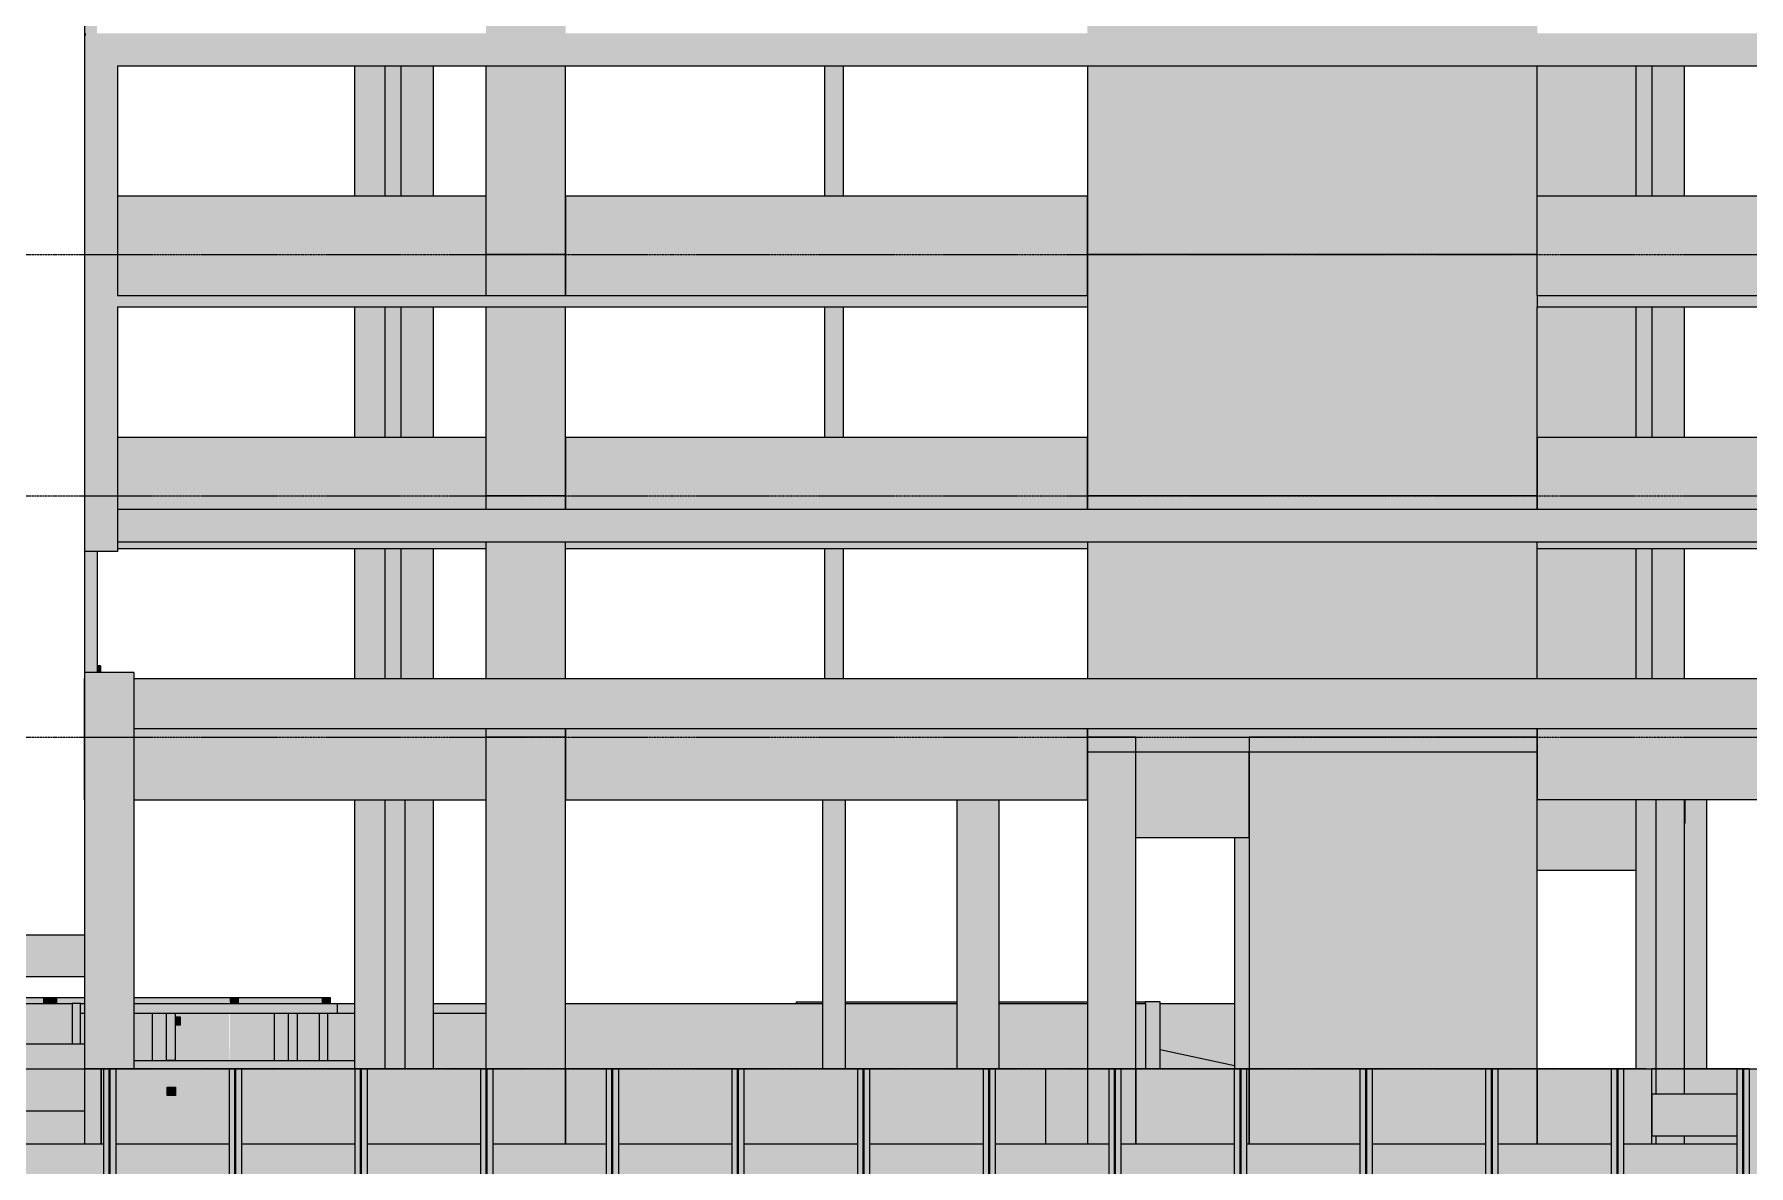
# Model space of a CAD drawing. Header units: centimetres. Extents: x -1984 to 34419, y -3196 to 88064.
# Drawn here: x 28343 to 30389, y 79394 to 80745 of the extents above; entities that cross this region are included whole.
import ezdxf

# ---------------------------------------------------------------- set-up
doc = ezdxf.new("R2010")
doc.units = ezdxf.units.CM
doc.linetypes.add('Centro', pattern=[3.175, 0.635, -0.47625, 1.5875, -0.47625])
doc.linetypes.add('Traço', pattern=[0.635, 0.3175, -0.3175])
for name, color, linetype, lineweight in [('A-FLOR', 7, 'Continuous', 25), ('A-FLOR-LEVL', 7, 'Continuous', 9), ('A-GENM', 7, 'Continuous', 25), ('S-BEAM', 7, 'Continuous', 25), ('S-COLS', 7, 'Continuous', 25), ('S-FNDN', 7, 'Continuous', 25)]:
    doc.layers.add(name, color=color, linetype=linetype, lineweight=lineweight)

# ---------------------------------------------------------------- blocks, each defined once
blk = doc.blocks.new('Estaca W Gerdau - W250X32_7-3763720-CT F 002 - CRT ESQ')
at = {"layer": 'S-FNDN', "linetype": 'Traço', "lineweight": 9, "true_color": 0xa4b9db}
blk.add_hatch(color=9, dxfattribs=at).paths.add_polyline_path([(-1880.1, 79120), (-1871.6, 79120), (-1871.6, 79510), (-1886.2, 79510), (-1886.2, 79120)], flags=0)
at = {"layer": 'S-FNDN', "lineweight": 9}
for p, q in [((-1886.2, 79510), (-1886.2, 79120)), ((-1871.6, 79510), (-1886.2, 79510)), ((-1879.3, 79120), (-1879.3, 79510)), ((-1878.5, 79510), (-1878.5, 79120)), ((-1871.6, 79510), (-1871.6, 79120)), ((-1871.6, 79120), (-1886.2, 79120))]:
    blk.add_line(p, q, dxfattribs=at)
blk = doc.blocks.new('PED_FURO_RETANGULAR_R04_2020 - 10x10x32-3497891-CT F 002 - CRT ESQ')
at = {"layer": 'A-GENM', "lineweight": 9}
for p, q in [((-1660.4, 79478), (-1650.4, 79488)), ((-1650.4, 79478), (-1660.4, 79488))]:
    blk.add_line(p, q, dxfattribs=at)

msp = doc.modelspace()

# ---------------------------------------------------------------- hatches: boundary and pattern name
at = {"layer": 'A-FLOR', "true_color": 0xc0c0c0}
for points in [[(28916.65, 80419), (29599.84, 80419), (29599.84, 80433), (28442.07, 80433), (28442.07, 80419), (28881.81, 80419)], [(30136.83, 80419), (31111.58, 80419), (31111.58, 80433), (30136.83, 80433), (30136.83, 80424.41)], [(29775.31, 79510), (29775.27, 79513.64), (29686.53, 79532.84), (29686.53, 79510), (29775.27, 79510)]]:
    msp.add_hatch(color=9, dxfattribs=at).paths.add_polyline_path(points, flags=0)
h = msp.add_hatch(color=9, dxfattribs=at)
h.paths.add_polyline_path([(28503.08, 79576), (28703.94, 79576.28), (28703.94, 79588), (28461.57, 79587.98), (28461.57, 79576), (28498.88, 79576)], flags=0)
h.paths.add_polyline_path([(28402.56, 79576), (28402.56, 79588), (28397.76, 79587.67), (28397.76, 79576), (28399.69, 79576)], flags=0)
h = msp.add_hatch(color=9, dxfattribs=at)
h.paths.add_polyline_path([(28856.14, 79576), (28881.81, 79576), (28881.81, 79588), (28818.81, 79588), (28818.81, 79576)], flags=0)
h.paths.add_polyline_path([(28703.97, 79576), (28725.31, 79576), (28725.31, 79588), (28703.97, 79588), (28703.97, 79576.28)], flags=0)
at = {"layer": 'S-BEAM', "true_color": 0xc0c0c0}
for points in [[(31087.9, 80707), (31111.58, 80707), (31111.58, 80743.5), (31151.08, 80743.46), (31151.08, 80746), (28403.32, 80746), (28403.32, 80743.5), (28442.07, 80743.5), (28442.07, 80707), (30984.51, 80707)], [(28709.87, 80433), (28881.81, 80433), (28881.81, 80552), (28442.07, 80552), (28442.07, 80433), (28503.08, 80433)], [(28976.81, 80433), (29599.84, 80433), (29599.84, 80552), (28976.81, 80552), (28976.81, 80502.92)], [(30136.83, 80433), (30605.58, 80433), (30605.58, 80552), (30136.83, 80552), (30136.83, 80482)], [(28800.56, 80178), (28881.81, 80178), (28881.81, 80264), (28442.07, 80264), (28442.07, 80178), (28761.56, 80178)], [(29599.84, 80178), (29599.84, 80264), (28976.81, 80264), (28976.81, 80178), (29583.74, 80178)], [(30260.76, 80178), (30605.58, 80178), (30605.58, 80264), (30136.83, 80264), (30136.83, 80178), (30254.56, 80178)], [(29950.58, 80139), (31111.58, 80139), (31111.58, 80178), (28442.07, 80178), (28442.07, 80139), (29847.19, 80139)], [(28813.26, 80131), (28881.81, 80131), (28881.81, 80139), (28442.07, 80139), (28442.07, 80131), (28780.06, 80131)], [(29599.84, 80131), (29599.84, 80139), (28976.81, 80139), (28976.81, 80131), (29537.01, 80131)], [(30605.58, 80131), (30605.58, 80139), (30136.83, 80139), (30136.83, 80131), (30570.94, 80131)], [(30364.15, 79916), (30570.58, 79916), (30570.58, 79976), (28461.57, 79976), (28461.57, 79916), (30312.46, 79916)], [(28709.87, 79831), (28881.81, 79831), (28881.81, 79916), (28461.57, 79916), (28461.57, 79831), (28503.08, 79831)], [(29330.22, 79831), (29599.84, 79831), (29599.84, 79916), (28976.81, 79916), (28976.81, 79831), (29123.44, 79831)], [(30364.15, 79831), (30570.58, 79831), (30570.58, 79916), (30136.83, 79916), (30136.83, 79831), (30313.57, 79831)], [(29743.8, 79786), (29793.09, 79786), (29793.09, 79888), (29657.57, 79888), (29657.57, 79786)], [(28402.56, 79831), (28402.57, 79831.02), (28402.56, 79841.04)], [(30254.56, 79747), (30254.56, 79831), (30136.83, 79831), (30136.83, 79747), (30207.54, 79747)], [(30313.57, 79803), (30313.57, 79831), (30312.31, 79831), (30312.46, 79803)], [(28192.9, 79620), (28402.56, 79620.41), (28402.56, 79670), (27806.62, 79670), (27806.62, 79620), (28141.2, 79620)], [(28296.29, 79588), (28353.06, 79588), (28353.06, 79595), (28288.26, 79595), (28288.26, 79588)], [(28353.06, 79588), (28369.14, 79588), (28369.14, 79595), (28353.06, 79595), (28353.06, 79591.67)], [(28397.76, 79540), (28397.76, 79588), (28387.63, 79588), (28387.79, 79540), (28392.52, 79540)], [(28580.8, 79588), (28585.82, 79588), (28585.82, 79595), (28575.7, 79595), (28576.12, 79588), (28580.62, 79588)], [(28685.66, 79588), (28685.66, 79595), (28585.82, 79595), (28585.82, 79588), (28683.14, 79588)], [(28685.66, 79588), (28695.78, 79588), (28695.78, 79595), (28685.66, 79595), (28685.66, 79592.3)], [(29594.82, 79510), (29599.84, 79510), (29599.84, 79588), (29592.67, 79588), (29592.67, 79510)], [(29657.57, 79510), (29669.43, 79510), (29669.43, 79588), (29657.57, 79588), (29657.57, 79510)], [(29685.03, 79510), (29686.53, 79510), (29686.53, 79590), (29668.77, 79590), (29668.77, 79588), (29669.43, 79588), (29669.43, 79510)], [(29775.31, 79513.63), (29775.31, 79588), (29686.53, 79588), (29686.53, 79532.84), (29775.27, 79513.64)], [(28516.67, 79562), (28516.67, 79572), (28511.34, 79572), (28511.34, 79562)], [(28687.33, 79520), (28692.88, 79520), (28692.88, 79576), (28682.65, 79576), (28682.65, 79520), (28686.15, 79520)], [(28708.83, 79520), (28725.31, 79520), (28725.31, 79576), (28692.88, 79576), (28692.88, 79520)], [(28818.81, 79510), (28881.81, 79510), (28881.81, 79576), (28818.81, 79576), (28818.81, 79512.82)], [(28725.27, 79510), (28725.31, 79510), (28725.27, 79520), (28461.57, 79519.7), (28461.57, 79510), (28709.87, 79510)], [(28511.07, 79478), (28511.07, 79488), (28501.07, 79488), (28501.07, 79478), (28503.08, 79478)]]:
    msp.add_hatch(color=9, dxfattribs=at).paths.add_polyline_path(points, flags=0)
h = msp.add_hatch(color=9, dxfattribs=at)
h.paths.add_polyline_path([(27053.7, 79442), (27682.83, 79442), (27682.83, 79450), (27667.83, 79450), (27667.61, 79588), (27053.7, 79588)], flags=0)
h.paths.add_polyline_path([(27863.2, 79442), (27933.95, 79442), (27933.95, 79450), (27863.2, 79450), (27863.2, 79443.91)], flags=0)
h.paths.add_polyline_path([(28075.62, 79442), (28145.66, 79442), (28145.66, 79450), (28075.62, 79450), (28075.62, 79443.91)], flags=0)
h.paths.add_polyline_path([(27721.52, 79442), (27721.52, 79450), (27719.86, 79450), (27719.86, 79442)], flags=0)
h.paths.add_polyline_path([(28348.04, 79540), (28387.63, 79540), (28387.63, 79588), (28278.46, 79588), (28278.46, 79540), (28347.99, 79540)], flags=0)
h = msp.add_hatch(color=9, dxfattribs=at)
h.paths.add_polyline_path([(28461.57, 79520), (28483.85, 79520), (28483.85, 79576), (28461.57, 79576), (28461.57, 79532.16)], flags=0)
h.paths.add_polyline_path([(28510.58, 79520), (28575.7, 79520), (28575.36, 79576), (28510.58, 79576), (28510.58, 79532.16)], flags=0)
h.paths.add_polyline_path([(28402.21, 79540), (28402.56, 79540), (28402.56, 79576), (28397.76, 79575.73), (28397.76, 79540), (28399.69, 79540)], flags=0)
h.paths.add_polyline_path([(28516.67, 79562), (28511.34, 79562), (28511.67, 79572), (28516.67, 79572)], flags=0)
h.paths.add_polyline_path([(28540.13, 79588), (28575.7, 79588), (28575.7, 79595), (28461.57, 79595), (28461.57, 79588), (28503.08, 79588)], flags=0)
h.paths.add_polyline_path([(28399.69, 79588), (28402.56, 79588), (28402.56, 79595), (28369.14, 79595), (28369.14, 79588), (28397.76, 79588)], flags=0)
h = msp.add_hatch(color=9, dxfattribs=at)
h.paths.add_polyline_path([(28976.81, 79510), (29283.56, 79510), (29283.56, 79588), (28976.81, 79588), (28976.81, 79519.79)], flags=0)
h.paths.add_polyline_path([(29592.67, 79510), (29592.67, 79588), (29494.06, 79588), (29494.06, 79510), (29588.71, 79510)], flags=0)
h.paths.add_polyline_path([(29444.06, 79510), (29444.06, 79588), (29310.56, 79588), (29310.56, 79510), (29433.62, 79510)], flags=0)
h = msp.add_hatch(color=9, dxfattribs=at)
h.paths.add_polyline_path([(29537.01, 79588), (29599.84, 79588), (29599.84, 79590), (29494.06, 79590), (29494.06, 79588), (29500.03, 79588)], flags=0)
h.paths.add_polyline_path([(29252.68, 79588), (29283.56, 79588), (29283.56, 79590), (29252.57, 79590), (29252.57, 79588)], flags=0)
h.paths.add_polyline_path([(29666.76, 79588), (29668.77, 79588), (29668.77, 79590), (29657.57, 79589.89), (29657.57, 79588)], flags=0)
h.paths.add_polyline_path([(29310.56, 79588), (29444.06, 79588.23), (29444.06, 79590), (29310.56, 79590), (29310.56, 79589.47)], flags=0)
h = msp.add_hatch(color=9, dxfattribs=at)
h.paths.add_polyline_path([(28576.12, 79520), (28629.53, 79520), (28629.53, 79576), (28576.12, 79576), (28576.12, 79532.16)], flags=0)
h.paths.add_polyline_path([(28658.17, 79520), (28682.65, 79520), (28682.65, 79576), (28656.26, 79576), (28656.26, 79520)], flags=0)
h = msp.add_hatch(color=9, dxfattribs=at)
h.paths.add_polyline_path([(28289.87, 79420), (28402.56, 79420), (28402.56, 79460), (28289.87, 79460), (28289.87, 79443.91)], flags=0)
h.paths.add_polyline_path([(28282.16, 79510), (28402.57, 79510), (28402.57, 79540), (28277.71, 79540), (28277.71, 79510), (28281.88, 79510)], flags=0)
h = msp.add_hatch(color=9, dxfattribs=at)
h.paths.add_polyline_path([(28242.57, 79460), (28275.27, 79460), (28275.27, 79510), (28242.57, 79510), (28242.57, 79488.03)], flags=0)
h.paths.add_polyline_path([(28296.29, 79460), (28402.57, 79460), (28402.57, 79510), (28289.87, 79510), (28289.87, 79460)], flags=0)
h = msp.add_hatch(color=9, dxfattribs=at)
h.paths.add_polyline_path([(28482.57, 79080), (28767.62, 79080), (28767.62, 79120), (28482.57, 79120), (28482.57, 79090.9)], flags=0)
h.paths.add_polyline_path([(28425.27, 79420), (28425.27, 79510), (28422.57, 79510), (28422.57, 79420)], flags=0)
h.paths.add_polyline_path([(28575.27, 79420), (28575.27, 79510), (28439.87, 79510), (28439.87, 79420), (28552.63, 79420)], flags=0)
h.paths.add_polyline_path([(28813.26, 79420), (28875.27, 79420), (28875.27, 79510), (28739.87, 79510), (28739.87, 79420), (28761.56, 79420)], flags=0)
h.paths.add_polyline_path([(28606.47, 79420), (28725.27, 79420), (28725.27, 79510), (28589.87, 79510), (28589.87, 79420)], flags=0)
h.paths.add_polyline_path([(28501.07, 79478), (28501.07, 79488), (28511.07, 79488), (28511.07, 79478), (28503.08, 79478)], flags=0)
h = msp.add_hatch(color=9, dxfattribs=at)
h.paths.add_polyline_path([(29380.36, 79080), (29576.1, 79080), (29576.1, 79120), (29092.51, 79120), (29092.51, 79080), (29330.22, 79080)], flags=0)
h.paths.add_polyline_path([(29025.27, 79120), (29025.27, 79120), (29020.04, 79120)], flags=0)
h.paths.add_polyline_path([(29123.44, 79420), (29175.27, 79420), (29175.13, 79510), (29039.87, 79510), (29039.87, 79420)], flags=0)
h.paths.add_polyline_path([(29189.87, 79420), (29325.27, 79420), (29325.27, 79510), (29189.87, 79510), (29189.87, 79443.91)], flags=0)
h.paths.add_polyline_path([(29025.27, 79420), (29025.27, 79510), (28976.81, 79510), (28976.81, 79420), (29020.04, 79420)], flags=0)
h.paths.add_polyline_path([(29549.87, 79420), (29549.87, 79510), (29489.87, 79510), (29489.87, 79420), (29537.01, 79420)], flags=0)
h.paths.add_polyline_path([(29475.27, 79420), (29475.27, 79510), (29339.87, 79510), (29339.87, 79420), (29444.33, 79420)], flags=0)
h = msp.add_hatch(color=9, dxfattribs=at)
h.paths.add_polyline_path([(29706.1, 79080), (29783.04, 79080), (29782.87, 79120), (29706.1, 79120), (29706.1, 79090.9)], flags=0)
h.paths.add_polyline_path([(29789.87, 79420), (29793.09, 79420), (29793.09, 79510), (29789.87, 79510), (29789.87, 79443.91)], flags=0)
h.paths.add_polyline_path([(29773.01, 79420), (29775.27, 79420), (29775.27, 79510), (29657.57, 79510), (29657.57, 79420), (29743.8, 79420)], flags=0)
h = msp.add_hatch(color=9, dxfattribs=at)
h.paths.add_polyline_path([(30266.56, 79080), (30266.56, 79120), (30227.04, 79120), (30227.04, 79080), (30260.76, 79080)], flags=0)
h.paths.add_polyline_path([(30136.83, 79420), (30225.27, 79420), (30225.27, 79510), (30136.83, 79510), (30136.83, 79443.91)], flags=0)
h.paths.add_polyline_path([(30266.56, 79420), (30266.56, 79510), (30239.87, 79510), (30239.87, 79420), (30260.76, 79420)], flags=0)
h = msp.add_hatch(color=9, dxfattribs=at)
h.paths.add_polyline_path([(30273.57, 79080), (30273.56, 79120), (30266.56, 79120), (30266.56, 79080), (30272.3, 79080)], flags=0)
h.paths.add_polyline_path([(30273.56, 79420), (30273.57, 79420), (30273.56, 79510), (30266.56, 79510), (30266.56, 79420), (30273.37, 79420)], flags=0)
h = msp.add_hatch(color=9, dxfattribs=at)
h.paths.add_polyline_path([(30336.56, 79080), (30466.7, 79080), (30466.7, 79120), (30494.7, 79120), (30494.7, 79430), (30389.87, 79430), (30389.87, 79120), (30336.56, 79120), (30336.56, 79090.9)], flags=0)
h.paths.add_polyline_path([(30347.93, 79420), (30375.27, 79420), (30375.27, 79430), (30312.31, 79430), (30312.31, 79420), (30317.53, 79420)], flags=0)
h.paths.add_polyline_path([(30314.05, 79480), (30375.27, 79480), (30375.27, 79510), (30312.31, 79509.85), (30312.46, 79480)], flags=0)
h.paths.add_polyline_path([(30492.54, 79480), (30494.7, 79480), (30494.7, 79510), (30389.87, 79510), (30390.09, 79480), (30467.55, 79480)], flags=0)
h = msp.add_hatch(color=9, dxfattribs=at)
h.paths.add_polyline_path([(30375.27, 79430), (30375.27, 79480), (30273.57, 79480), (30273.57, 79430), (30364.15, 79430)], flags=0)
h.paths.add_polyline_path([(30488.96, 79430), (30547.58, 79430), (30547.58, 79480), (30389.87, 79480), (30390.09, 79430), (30467.55, 79430)], flags=0)
h = msp.add_hatch(color=9, dxfattribs=at)
h.paths.add_polyline_path([(28275.05, 79120), (28275.27, 79120), (28275.05, 79179.15)], flags=0)
h.paths.add_polyline_path([(28289.87, 79120), (28425.27, 79120), (28425.27, 79420), (28289.87, 79420), (28289.87, 79179.15)], flags=0)
h.paths.add_polyline_path([(29433.62, 79120), (29475.27, 79120), (29475.27, 79420), (29339.87, 79420), (29339.87, 79120)], flags=0)
h.paths.add_polyline_path([(29489.87, 79120), (29625.27, 79120), (29625.27, 79420), (29489.87, 79420), (29489.87, 79179.15)], flags=0)
h.paths.add_polyline_path([(29325.27, 79120), (29325.27, 79420), (29189.87, 79420), (29189.87, 79120), (29304.38, 79120)], flags=0)
h.paths.add_polyline_path([(30375.27, 79120), (30375.27, 79420), (30239.87, 79420), (30239.87, 79120), (30364.15, 79120)], flags=0)
h.paths.add_polyline_path([(28439.87, 79120), (28575.27, 79120), (28575.27, 79420), (28439.87, 79420), (28439.87, 79135.03)], flags=0)
h.paths.add_polyline_path([(29175.27, 79120), (29175.27, 79420), (29039.87, 79420), (29039.87, 79120), (29175.13, 79120)], flags=0)
h.paths.add_polyline_path([(28589.87, 79120), (28725.27, 79120), (28725.27, 79420), (28589.87, 79420), (28589.87, 79355.65)], flags=0)
h.paths.add_polyline_path([(30225.27, 79120), (30225.27, 79420), (30089.87, 79420), (30089.87, 79120), (30157.37, 79120)], flags=0)
h.paths.add_polyline_path([(30075.27, 79120), (30075.27, 79420), (29939.87, 79420), (29939.87, 79120), (30053.97, 79120)], flags=0)
h.paths.add_polyline_path([(28739.87, 79120), (28875.27, 79120), (28875.27, 79420), (28739.87, 79420), (28739.87, 79179.15)], flags=0)
h.paths.add_polyline_path([(28889.87, 79120), (29025.27, 79120), (29025.27, 79420), (28889.87, 79420), (28889.87, 79135.03)], flags=0)
h.paths.add_polyline_path([(29639.87, 79120), (29775.27, 79120), (29775.27, 79420), (29639.87, 79420), (29639.87, 79179.15)], flags=0)
h.paths.add_polyline_path([(29789.87, 79120), (29925.27, 79120), (29925.27, 79420), (29789.87, 79420), (29789.87, 79179.15)], flags=0)
at = {"layer": 'S-COLS', "true_color": 0xff8040}
for points in [[(28403.32, 80743.5), (28403.32, 80746), (28417.57, 80746), (28417.57, 80788), (28402.57, 80788), (28402.57, 80743.5)], [(28725.31, 80552), (28761.06, 80552), (28761.06, 80707), (28725.31, 80707), (28725.31, 80591.17)], [(28780.06, 80552), (28780.06, 80707), (28761.06, 80707), (28761.06, 80552), (28766.54, 80552)], [(28792.12, 80552), (28818.81, 80552), (28818.81, 80707), (28780.06, 80707), (28780.06, 80552), (28789.79, 80552)], [(29286.06, 80552), (29308.06, 80552), (29308.06, 80707), (29286.06, 80707), (29286.06, 80591.17)], [(30242.67, 80552), (30254.56, 80552), (30254.56, 80707), (30136.83, 80707), (30136.83, 80552), (30204.81, 80552)], [(30273.56, 80552), (30273.56, 80707), (30254.56, 80707), (30254.56, 80552), (30269.07, 80552)], [(30312.3, 80552), (30312.3, 80707), (30273.56, 80707), (30273.56, 80552)]]:
    msp.add_hatch(color=11, dxfattribs=at).paths.add_polyline_path(points, flags=0)
h = msp.add_hatch(color=11, dxfattribs=at)
h.paths.add_polyline_path([(28968.35, 80482), (28976.81, 80482), (28976.81, 80707), (28881.81, 80707), (28881.81, 80482), (28916.65, 80482)], flags=0)
h.paths.add_polyline_path([(28916.65, 80746), (28976.81, 80746), (28976.81, 80788), (28881.81, 80788), (28881.81, 80746)], flags=0)
h = msp.add_hatch(color=11, dxfattribs=at)
h.paths.add_polyline_path([(29599.84, 80482), (30136.83, 80482), (30136.83, 80707), (29599.84, 80707), (29599.84, 80502.92)], flags=0)
h.paths.add_polyline_path([(29950.58, 80746), (30136.83, 80746), (30136.83, 80788), (29599.84, 80788), (29599.84, 80746), (29858.39, 80746)], flags=0)
at = {"layer": 'S-COLS', "true_color": 0xc0c0c0}
for points in [[(28417.57, 80127.5), (28442.07, 80127.5), (28442.07, 80743.5), (28402.57, 80743.5), (28402.57, 80127.5)], [(28725.31, 80264), (28761.06, 80264), (28761.06, 80419), (28725.31, 80419), (28725.31, 80277.96)], [(28769.76, 80264), (28780.06, 80264), (28780.06, 80419), (28761.06, 80419), (28761.06, 80264), (28766.98, 80264)], [(28800.56, 80264), (28818.81, 80264), (28818.81, 80419), (28780.06, 80419), (28780.06, 80264)], [(29287.56, 80264), (29308.06, 80264), (29308.06, 80419), (29286.06, 80419), (29286.06, 80264)], [(30136.83, 80264), (30254.56, 80264), (30254.56, 80419), (30136.83, 80419), (30136.83, 80349.9)], [(30273.56, 80264), (30273.56, 80419), (30254.56, 80419), (30254.56, 80264), (30268.78, 80264)], [(30273.56, 80264), (30312.3, 80264), (30312.3, 80419), (30273.56, 80419), (30273.56, 80414.67)], [(28725.31, 79976), (28761.06, 79976), (28761.06, 80131), (28725.31, 80131), (28725.31, 80061.67)], [(28761.06, 79976), (28780.06, 79976), (28780.06, 80131), (28761.06, 80131), (28761.06, 79986.86)], [(28780.06, 79976), (28818.81, 79976), (28818.81, 80131), (28780.06, 80131), (28780.06, 80061.67)], [(29286.06, 79976), (29308.06, 79976), (29308.06, 80131), (29286.06, 80131), (29286.06, 80061.67)], [(30254.56, 79976), (30254.56, 80131), (30136.83, 80131), (30136.83, 79976), (30248.44, 79976)], [(30268.78, 79976), (30273.56, 79976), (30273.56, 80131), (30254.56, 80131), (30254.56, 79976), (30260.76, 79976)], [(30308.09, 79976), (30312.3, 79976), (30312.3, 80131), (30273.56, 80131), (30273.56, 79976), (30291.33, 79976)], [(28417.09, 79983), (28417.57, 79983), (28417.57, 80127.5), (28402.57, 80127.5), (28402.57, 79983)], [(28402.57, 79510), (28461.57, 79510), (28461.57, 79983), (28402.57, 79983), (28402.57, 79532.16)], [(28882.26, 79510), (28976.81, 79510), (28976.81, 79906), (28881.81, 79906), (28882.16, 79510)], [(29599.84, 79510), (29657.57, 79510), (29657.57, 79888), (29653.43, 79906), (29599.84, 79906), (29599.84, 79532.16)], [(30082.16, 79510), (30136.83, 79510), (30136.83, 79906), (29813.31, 79906), (29793.09, 79888), (29793.09, 79510), (30081.88, 79510)], [(28732.26, 79510), (28761.06, 79510), (28761.06, 79831), (28725.31, 79831), (28725.31, 79510), (28732.16, 79510)], [(28761.56, 79510), (28785.06, 79510), (28785.06, 79831), (28761.06, 79831), (28761.06, 79510)], [(28787.41, 79510), (28818.81, 79510), (28818.81, 79831), (28785.06, 79831), (28785.06, 79510)], [(29285.06, 79510), (29310.56, 79510), (29310.56, 79831), (29283.56, 79831), (29283.56, 79510)], [(29489.87, 79510), (29494.06, 79510), (29494.06, 79831), (29444.06, 79831), (29444.06, 79510), (29485.31, 79510)], [(30254.56, 79510), (30278.56, 79510), (30278.56, 79831), (30254.56, 79831), (30254.56, 79532.16)], [(30278.56, 79480), (30312.31, 79480), (30312.31, 79831), (30278.56, 79831), (30278.56, 79488.03)], [(30339.02, 79510), (30339.02, 79831), (30313.57, 79831), (30313.57, 79803), (30312.31, 79803), (30312.46, 79510), (30334.94, 79510)], [(29783.64, 79510), (29793.09, 79510), (29793.09, 79786), (29775.31, 79786), (29775.31, 79510), (29783.26, 79510)], [(28499.93, 79520), (28499.93, 79576), (28483.85, 79576), (28483.85, 79520)], [(28503.08, 79520), (28510.58, 79520), (28510.58, 79576), (28499.93, 79576), (28499.93, 79520), (28500.43, 79520)], [(28629.53, 79520), (28645.61, 79520), (28645.61, 79576), (28629.53, 79576), (28629.53, 79532.16)], [(28656.26, 79520), (28656.26, 79576), (28645.61, 79576), (28645.61, 79520)], [(28422.57, 79420), (28422.57, 79510), (28402.57, 79510), (28402.57, 79420), (28421.56, 79420)], [(28916.65, 79420), (28976.81, 79420), (28976.81, 79510), (28889.87, 79510), (28889.87, 79420), (28897.81, 79420)], [(30308.76, 79420), (30312.31, 79420), (30312.3, 79430), (30278.56, 79430), (30278.56, 79420), (30289.02, 79420)]]:
    msp.add_hatch(color=9, dxfattribs=at).paths.add_polyline_path(points, flags=0)
h = msp.add_hatch(color=9, dxfattribs=at)
h.paths.add_polyline_path([(28881.81, 80194), (28976.81, 80194), (28976.81, 80419), (28881.81, 80419), (28881.81, 80238.17)], flags=0)
h.paths.add_polyline_path([(28916.65, 80433), (28976.81, 80433), (28976.81, 80482), (28881.81, 80482), (28881.81, 80433)], flags=0)
h = msp.add_hatch(color=9, dxfattribs=at)
h.paths.add_polyline_path([(30124.62, 80178), (30136.83, 80178), (30136.83, 80194), (30119.75, 80178.8)], flags=0)
h.paths.add_polyline_path([(29599.84, 80178), (29980.61, 80178), (30136.83, 80194), (30136.83, 80482), (29599.84, 80482), (29599.84, 80194)], flags=0)
h = msp.add_hatch(color=9, dxfattribs=at)
h.paths.add_polyline_path([(28881.81, 79906), (28976.81, 79906), (28976.81, 79916), (28881.81, 79916)], flags=0)
h.paths.add_polyline_path([(28916.65, 79976), (28976.81, 79976), (28976.81, 80139), (28881.81, 80139), (28881.81, 79976)], flags=0)
h.paths.add_polyline_path([(28976.81, 80178), (28976.81, 80194), (28881.81, 80194), (28881.81, 80178), (28939.56, 80178)], flags=0)
h = msp.add_hatch(color=9, dxfattribs=at)
h.paths.add_polyline_path([(29743.8, 79888), (29793.09, 79888), (29813.31, 79906), (30136.83, 79906), (30136.83, 79916), (29599.84, 79916), (29599.84, 79906), (29653.43, 79906), (29657.57, 79888), (29692.1, 79888)], flags=0)
h.paths.add_polyline_path([(29891.94, 79976), (30136.83, 79976), (30136.83, 80139), (29599.84, 80139), (29599.84, 79976), (29847.19, 79976)], flags=0)
h.paths.add_polyline_path([(30124.62, 80178), (30119.75, 80178.8), (30136.83, 80194), (29980.61, 80178), (30118.85, 80178)], flags=0)
h = msp.add_hatch(color=9, dxfattribs=at)
h.paths.add_polyline_path([(28402.56, 79976), (28402.57, 79976), (28402.56, 79991)], flags=0)
h.paths.add_polyline_path([(28421.56, 79983), (28421.56, 79991), (28417.57, 79991), (28417.57, 79983)], flags=0)
h = msp.add_hatch(color=9, dxfattribs=at)
h.paths.add_polyline_path([(29599.84, 79120), (29599.84, 79120), (29593.03, 79120)], flags=0)
h.paths.add_polyline_path([(29599.84, 79420), (29599.84, 79510), (29549.87, 79510), (29549.87, 79420), (29594.39, 79420)], flags=0)
h = msp.add_hatch(color=9, dxfattribs=at)
h.paths.add_polyline_path([(29657.57, 79420), (29657.57, 79510), (29639.87, 79510), (29639.87, 79420), (29640.4, 79420)], flags=0)
h.paths.add_polyline_path([(29599.84, 79420), (29625.27, 79420), (29625.27, 79510), (29599.84, 79510), (29599.84, 79443.91)], flags=0)
h = msp.add_hatch(color=9, dxfattribs=at)
h.paths.add_polyline_path([(30136.83, 79120), (30136.83, 79120), (30089.87, 79120)], flags=0)
h.paths.add_polyline_path([(30075.27, 79120), (30075.27, 79120), (30053.97, 79120)], flags=0)
h.paths.add_polyline_path([(29950.58, 79420), (30075.27, 79420), (30075.27, 79510), (29939.87, 79510), (29939.87, 79420)], flags=0)
h.paths.add_polyline_path([(30136.83, 79420), (30136.83, 79510), (30089.87, 79510), (30089.87, 79420)], flags=0)
h.paths.add_polyline_path([(29793.09, 79420), (29925.27, 79420), (29925.27, 79510), (29793.09, 79510), (29793.09, 79443.91)], flags=0)
h = msp.add_hatch(color=9, dxfattribs=at)
h.paths.add_polyline_path([(30274.72, 79420), (30278.56, 79420), (30278.56, 79430), (30273.57, 79430), (30273.57, 79420), (30274.44, 79420)], flags=0)
h.paths.add_polyline_path([(30278.56, 79480), (30278.56, 79510), (30273.57, 79510), (30273.95, 79480), (30276.29, 79480)], flags=0)

# ---------------------------------------------------------------- linework, layer by layer
at = {"layer": 'A-FLOR', "color": 190, "true_color": 0x8000ff}
for p, q in [((28442.07, 80433), (29599.84, 80433)), ((29599.84, 80419), (28442.07, 80419)), ((29599.84, 80433), (29599.84, 80419)), ((30136.83, 80433), (31111.58, 80433)), ((30136.83, 80433), (30136.83, 80419)), ((31111.58, 80419), (30136.83, 80419))]:
    msp.add_line(p, q, dxfattribs=at)
at = {"layer": 'A-FLOR', "lineweight": 9}
for p, q in [((28397.76, 79588), (28402.56, 79588)), ((28461.57, 79588), (28725.31, 79588)), ((28703.97, 79588), (28703.97, 79576)), ((28818.81, 79588), (28881.81, 79588)), ((28402.56, 79576), (28397.76, 79576)), ((28499.93, 79576), (28461.57, 79576)), ((28645.61, 79576), (28499.93, 79576)), ((28725.31, 79576), (28645.61, 79576)), ((29775.31, 79513.63), (29686.53, 79532.84))]:
    msp.add_line(p, q, dxfattribs=at)
at = {"layer": 'A-FLOR-LEVL', "linetype": 'Centro'}
for p, q in [((27916.13, 80482), (33464.7, 80482)), ((27916.13, 80194), (33464.7, 80194)), ((27916.13, 79906), (33464.7, 79906)), ((27916.13, 79510), (33464.7, 79510))]:
    msp.add_line(p, q, dxfattribs=at)
at = {"layer": 'S-BEAM', "color": 190, "true_color": 0x8000ff}
for p, q in [((28403.32, 80746), (28403.32, 80743.5)), ((28442.07, 80707), (31111.58, 80707)), ((28442.07, 80178), (28442.07, 80139)), ((28442.07, 80178), (31111.58, 80178)), ((28442.07, 80139), (31111.58, 80139))]:
    msp.add_line(p, q, dxfattribs=at)
at = {"layer": 'S-BEAM', "lineweight": 9}
for p, q in [((28442.07, 80552), (28881.81, 80552)), ((28881.81, 80552), (28881.81, 80433)), ((28976.81, 80552), (28976.81, 80433)), ((28976.81, 80552), (29599.84, 80552)), ((29599.84, 80482), (29599.84, 80552)), ((30136.83, 80552), (30605.58, 80552)), ((30136.83, 80433), (30136.83, 80552)), ((29599.84, 80433), (29599.84, 80482)), ((28442.07, 80264), (28881.81, 80264)), ((28881.81, 80264), (28881.81, 80178)), ((28976.81, 80264), (28976.81, 80178)), ((28976.81, 80264), (29599.84, 80264)), ((29599.84, 80194), (29599.84, 80264)), ((30136.83, 80264), (30605.58, 80264)), ((30136.83, 80264), (30136.83, 80178)), ((29599.84, 80178), (29599.84, 80194)), ((28442.07, 80131), (28881.81, 80131)), ((28976.81, 80131), (29599.84, 80131)), ((30136.83, 80131), (30605.58, 80131)), ((28402.56, 79831), (28402.56, 79976)), ((28461.57, 79976), (30570.58, 79976)), ((28461.57, 79916), (30570.58, 79916)), ((28881.81, 79916), (28881.81, 79831)), ((28976.81, 79916), (28976.81, 79831)), ((29599.84, 79831), (29599.84, 79916)), ((30136.83, 79916), (30136.83, 79831)), ((29657.57, 79786), (29657.57, 79888)), ((29793.09, 79888), (29657.57, 79888)), ((29793.09, 79786), (29793.09, 79888)), ((28461.57, 79831), (28881.81, 79831)), ((28976.81, 79831), (29599.84, 79831)), ((30570.58, 79831), (30136.83, 79831)), ((30313.57, 79803), (30313.57, 79831)), ((30312.46, 79803), (30313.57, 79803)), ((29657.57, 79786), (29793.09, 79786)), ((30136.83, 79747), (30254.56, 79747)), ((27806.62, 79670), (28402.56, 79670)), ((27806.62, 79620), (28402.56, 79620)), ((28278.46, 79588), (28387.63, 79588)), ((28288.26, 79595), (28353.06, 79595)), ((28353.06, 79595), (28369.14, 79595)), ((28369.14, 79595), (28369.14, 79588)), ((28369.14, 79595), (28402.56, 79595)), ((28397.76, 79588), (28387.63, 79588)), ((28387.63, 79588), (28387.63, 79540)), ((28397.76, 79540), (28397.76, 79588)), ((28461.57, 79595), (28575.7, 79595)), ((28575.7, 79595), (28585.82, 79595)), ((28585.82, 79595), (28585.82, 79588)), ((28585.82, 79595), (28685.66, 79595)), ((28685.66, 79595), (28695.78, 79595)), ((28695.78, 79595), (28695.78, 79588)), ((28976.81, 79588), (29283.56, 79588)), ((29252.57, 79588), (29252.57, 79590)), ((29252.57, 79590), (29283.56, 79590)), ((29310.56, 79590), (29444.06, 79590)), ((29310.56, 79588), (29444.06, 79588)), ((29494.06, 79590), (29599.84, 79590)), ((29494.06, 79588), (29592.67, 79588)), ((29592.67, 79588), (29599.84, 79588)), ((29657.57, 79590), (29668.77, 79590)), ((29657.57, 79588), (29669.43, 79588)), ((29686.53, 79590), (29668.77, 79590)), ((29668.77, 79590), (29668.77, 79588)), ((29669.43, 79510), (29669.43, 79588)), ((29686.53, 79510), (29686.53, 79590)), ((29686.53, 79588), (29775.31, 79588)), ((28511.34, 79572), (28516.67, 79572)), ((28511.34, 79562), (28511.34, 79572)), ((28516.67, 79562), (28511.34, 79562)), ((28516.67, 79572), (28516.67, 79562)), ((28682.65, 79576), (28682.65, 79520)), ((28692.88, 79520), (28692.88, 79576)), ((28881.81, 79576), (28818.81, 79576)), ((28277.71, 79540), (28402.57, 79540)), ((28461.57, 79520), (28499.93, 79520)), ((28499.93, 79520), (28645.61, 79520)), ((28645.61, 79520), (28725.31, 79520)), ((28289.87, 79510), (28402.57, 79510)), ((28422.57, 79420), (28422.57, 79510)), ((28575.27, 79510), (28461.57, 79510)), ((28725.27, 79510), (28589.87, 79510)), ((28875.27, 79510), (28739.87, 79510)), ((28976.81, 79510), (28976.81, 79420)), ((29025.27, 79510), (28976.81, 79510)), ((29175.13, 79510), (29039.87, 79510)), ((29325.27, 79510), (29189.87, 79510)), ((29475.27, 79510), (29339.87, 79510)), ((29549.87, 79510), (29489.87, 79510)), ((29549.87, 79510), (29549.87, 79420)), ((29657.57, 79510), (29657.57, 79420)), ((29775.27, 79510), (29657.57, 79510)), ((29793.09, 79510), (29789.87, 79510)), ((29793.09, 79420), (29793.09, 79510)), ((30225.27, 79510), (30136.83, 79510)), ((30136.83, 79510), (30136.83, 79420)), ((30266.56, 79510), (30239.87, 79510)), ((30266.56, 79510), (30273.57, 79510)), ((30273.57, 79480), (30273.57, 79510)), ((30375.27, 79510), (30312.32, 79510)), ((28501.07, 79488), (28511.07, 79488)), ((28501.07, 79478), (28501.07, 79488)), ((28511.07, 79478), (28501.07, 79478)), ((28511.07, 79488), (28511.07, 79478)), ((30273.57, 79430), (30273.57, 79480)), ((30273.57, 79480), (30273.57, 79430)), ((30273.57, 79480), (30375.27, 79480)), ((28289.87, 79460), (28402.57, 79460)), ((28425.27, 79420), (28289.87, 79420)), ((28575.27, 79420), (28439.87, 79420)), ((28725.27, 79420), (28589.87, 79420)), ((28875.27, 79420), (28739.87, 79420)), ((29025.27, 79420), (28889.87, 79420)), ((29175.27, 79420), (29039.87, 79420)), ((29325.27, 79420), (29189.87, 79420)), ((29475.27, 79420), (29339.87, 79420)), ((29625.27, 79420), (29489.87, 79420)), ((29775.27, 79420), (29639.87, 79420)), ((29925.27, 79420), (29789.87, 79420)), ((30075.27, 79420), (29939.87, 79420)), ((30225.27, 79420), (30089.87, 79420)), ((30375.27, 79420), (30239.87, 79420)), ((30273.57, 79420), (30273.57, 79430)), ((30273.57, 79430), (30375.27, 79430))]:
    msp.add_line(p, q, dxfattribs=at)
at = {"layer": 'S-COLS', "lineweight": 9}
for p, q in [((28402.57, 80788), (28402.57, 80743.5)), ((28725.31, 80552), (28725.31, 80707)), ((28761.06, 80707), (28761.06, 80552)), ((28780.06, 80707), (28780.06, 80552)), ((28818.81, 80707), (28818.81, 80552)), ((28881.81, 80707), (28881.81, 80482)), ((28976.81, 80482), (28976.81, 80707)), ((29286.06, 80707), (29286.06, 80552)), ((29308.06, 80707), (29308.06, 80552)), ((29599.84, 80707), (29599.84, 80552)), ((30136.83, 80482), (30136.83, 80707)), ((30254.56, 80707), (30254.56, 80552)), ((30273.56, 80707), (30273.56, 80552)), ((30312.3, 80707), (30312.3, 80552)), ((29599.84, 80552), (29599.84, 80482)), ((28881.81, 80482), (28881.81, 80433)), ((28976.81, 80482), (28881.81, 80482)), ((28976.81, 80482), (28881.81, 80482)), ((28976.81, 80433), (28976.81, 80482)), ((30136.83, 80482), (29599.84, 80482)), ((29599.84, 80482), (29599.84, 80433)), ((30136.83, 80482), (29599.84, 80482)), ((30136.83, 80433), (30136.83, 80482)), ((28725.31, 80264), (28725.31, 80419)), ((28761.06, 80419), (28761.06, 80264)), ((28780.06, 80419), (28780.06, 80264)), ((28818.81, 80419), (28818.81, 80264)), ((28881.81, 80419), (28881.81, 80194)), ((28976.81, 80194), (28976.81, 80419)), ((29286.06, 80419), (29286.06, 80264)), ((29308.06, 80419), (29308.06, 80264)), ((29599.84, 80419), (29599.84, 80264)), ((30136.83, 80178), (30136.83, 80419)), ((30254.56, 80419), (30254.56, 80264)), ((30273.56, 80419), (30273.56, 80264)), ((30312.3, 80419), (30312.3, 80264)), ((29599.84, 80264), (29599.84, 80178)), ((28881.81, 80194), (28881.81, 80178)), ((28976.81, 80194), (28881.81, 80194)), ((28976.81, 80194), (28881.81, 80194)), ((28976.81, 80178), (28976.81, 80194)), ((29599.84, 80194), (29599.84, 80178)), ((30136.83, 80194), (29599.84, 80194)), ((30136.83, 80178), (30136.83, 80194)), ((28725.31, 79976), (28725.31, 80131)), ((28761.06, 80131), (28761.06, 79976)), ((28780.06, 80131), (28780.06, 79976)), ((28818.81, 80131), (28818.81, 79976)), ((28881.81, 80139), (28881.81, 79976)), ((28976.81, 79976), (28976.81, 80139)), ((29286.06, 80131), (29286.06, 79976)), ((29308.06, 80131), (29308.06, 79976)), ((29599.84, 80139), (29599.84, 79976)), ((30136.83, 79976), (30136.83, 80139)), ((30254.56, 80131), (30254.56, 79976)), ((30273.56, 80131), (30273.56, 79976)), ((30312.3, 80131), (30312.3, 79976)), ((28402.57, 80127.5), (28402.57, 79983)), ((28417.57, 80127.5), (28417.57, 79983)), ((28402.56, 79991), (28402.56, 79976)), ((28421.56, 79991), (28417.57, 79991)), ((28421.56, 79991), (28421.56, 79983)), ((28881.81, 79916), (28881.81, 79906)), ((28881.81, 79906), (28881.81, 79510)), ((28976.81, 79906), (28881.81, 79906)), ((28976.81, 79906), (28881.81, 79906)), ((28976.81, 79906), (28976.81, 79916)), ((28976.81, 79510), (28976.81, 79906)), ((29599.84, 79916), (29599.84, 79888)), ((29599.84, 79906), (29599.84, 79510)), ((29657.57, 79906), (29599.84, 79906)), ((29657.57, 79510), (29657.57, 79906)), ((29793.09, 79906), (29793.09, 79510)), ((30136.83, 79906), (29793.09, 79906)), ((30136.83, 79888), (30136.83, 79916)), ((30136.83, 79510), (30136.83, 79906)), ((29657.57, 79888), (29599.84, 79888)), ((29793.09, 79888), (29657.57, 79888)), ((30136.83, 79888), (29793.09, 79888)), ((28402.56, 79831), (28402.56, 79540)), ((28725.31, 79510), (28725.31, 79831)), ((28761.06, 79831), (28761.06, 79510)), ((28785.06, 79831), (28785.06, 79510)), ((28818.81, 79831), (28818.81, 79510)), ((29283.56, 79831), (29283.56, 79510)), ((29310.56, 79831), (29310.56, 79510)), ((29444.06, 79831), (29444.06, 79510)), ((29494.06, 79831), (29494.06, 79510)), ((30254.56, 79831), (30254.56, 79510)), ((30278.56, 79831), (30278.56, 79510)), ((30312.31, 79831), (30312.31, 79480)), ((30339.02, 79831), (30339.02, 79510)), ((29775.31, 79786), (29775.31, 79510)), ((28483.85, 79520), (28483.85, 79576)), ((28510.58, 79576), (28499.93, 79576)), ((28499.93, 79576), (28499.93, 79520)), ((28510.58, 79576), (28510.58, 79520)), ((28629.53, 79520), (28629.53, 79576)), ((28656.26, 79576), (28645.61, 79576)), ((28645.61, 79576), (28645.61, 79520)), ((28656.26, 79576), (28656.26, 79520)), ((28510.58, 79520), (28499.93, 79520)), ((28645.61, 79520), (28656.26, 79520)), ((28402.57, 79510), (28402.57, 79420)), ((28422.57, 79510), (28422.57, 79420)), ((28976.81, 79510), (28889.87, 79510)), ((28976.81, 79510), (28889.87, 79510)), ((28976.81, 79420), (28976.81, 79510)), ((29549.87, 79510), (29549.87, 79420)), ((29599.87, 79510), (29549.87, 79510)), ((29599.84, 79510), (29599.84, 79420)), ((29625.27, 79510), (29599.84, 79510)), ((29625.27, 79510), (29599.84, 79510)), ((29599.87, 79510), (29599.87, 79420)), ((29657.57, 79510), (29639.87, 79510)), ((29657.57, 79510), (29639.87, 79510)), ((29657.57, 79420), (29657.57, 79510)), ((29793.09, 79510), (29793.09, 79420)), ((29925.27, 79510), (29793.09, 79510)), ((29925.27, 79510), (29793.09, 79510)), ((30075.27, 79510), (29939.87, 79510)), ((30075.27, 79510), (29939.87, 79510)), ((30136.83, 79510), (30089.87, 79510)), ((30136.83, 79510), (30089.87, 79510)), ((30136.83, 79420), (30136.83, 79510)), ((30278.56, 79510), (30273.57, 79510)), ((30278.56, 79510), (30273.57, 79510)), ((30278.56, 79510), (30278.56, 79480)), ((30312.31, 79510), (30278.56, 79510)), ((30312.31, 79510), (30312.31, 79480)), ((30278.56, 79430), (30278.56, 79420)), ((30312.31, 79430), (30312.31, 79420))]:
    msp.add_line(p, q, dxfattribs=at)
at = {"layer": 'S-COLS', "color": 190, "true_color": 0x8000ff}
for p, q in [((28402.57, 80743.5), (28402.57, 80127.5)), ((28403.32, 80743.5), (28402.57, 80743.5)), ((28442.07, 80707), (28442.07, 80433)), ((28442.07, 80419), (28442.07, 80127.5)), ((28442.07, 80127.5), (28402.57, 80127.5))]:
    msp.add_line(p, q, dxfattribs=at)
at = {"layer": 'S-COLS', "color": 66, "true_color": 0x578d05}
for p, q in [((28402.57, 79983), (28402.57, 79510)), ((28461.57, 79983), (28402.57, 79983)), ((28461.57, 79983), (28461.57, 79510)), ((28425.27, 79510), (28402.57, 79510)), ((28461.57, 79510), (28439.87, 79510))]:
    msp.add_line(p, q, dxfattribs=at)

# ---------------------------------------------------------------- block references
at = {"layer": 'A-GENM', "lineweight": 9}
msp.add_blockref('PED_FURO_RETANGULAR_R04_2020 - 10x10x32-3497891-CT F 002 - CRT ESQ', (30161.43, 0), dxfattribs=at)
at = {"layer": 'S-FNDN', "lineweight": 9}
for p in [(30311.43, 0), (30461.43, 0), (30611.43, 0), (30761.43, 0), (30911.43, 0), (31061.43, 0), (31211.43, 0), (31361.43, 0), (31511.43, 0), (31661.43, 0), (31811.43, 0), (31961.43, 0), (32111.43, 0), (32261.43, 0)]:
    msp.add_blockref('Estaca W Gerdau - W250X32_7-3763720-CT F 002 - CRT ESQ', p, dxfattribs=at)

doc.saveas('drawing.dxf')
